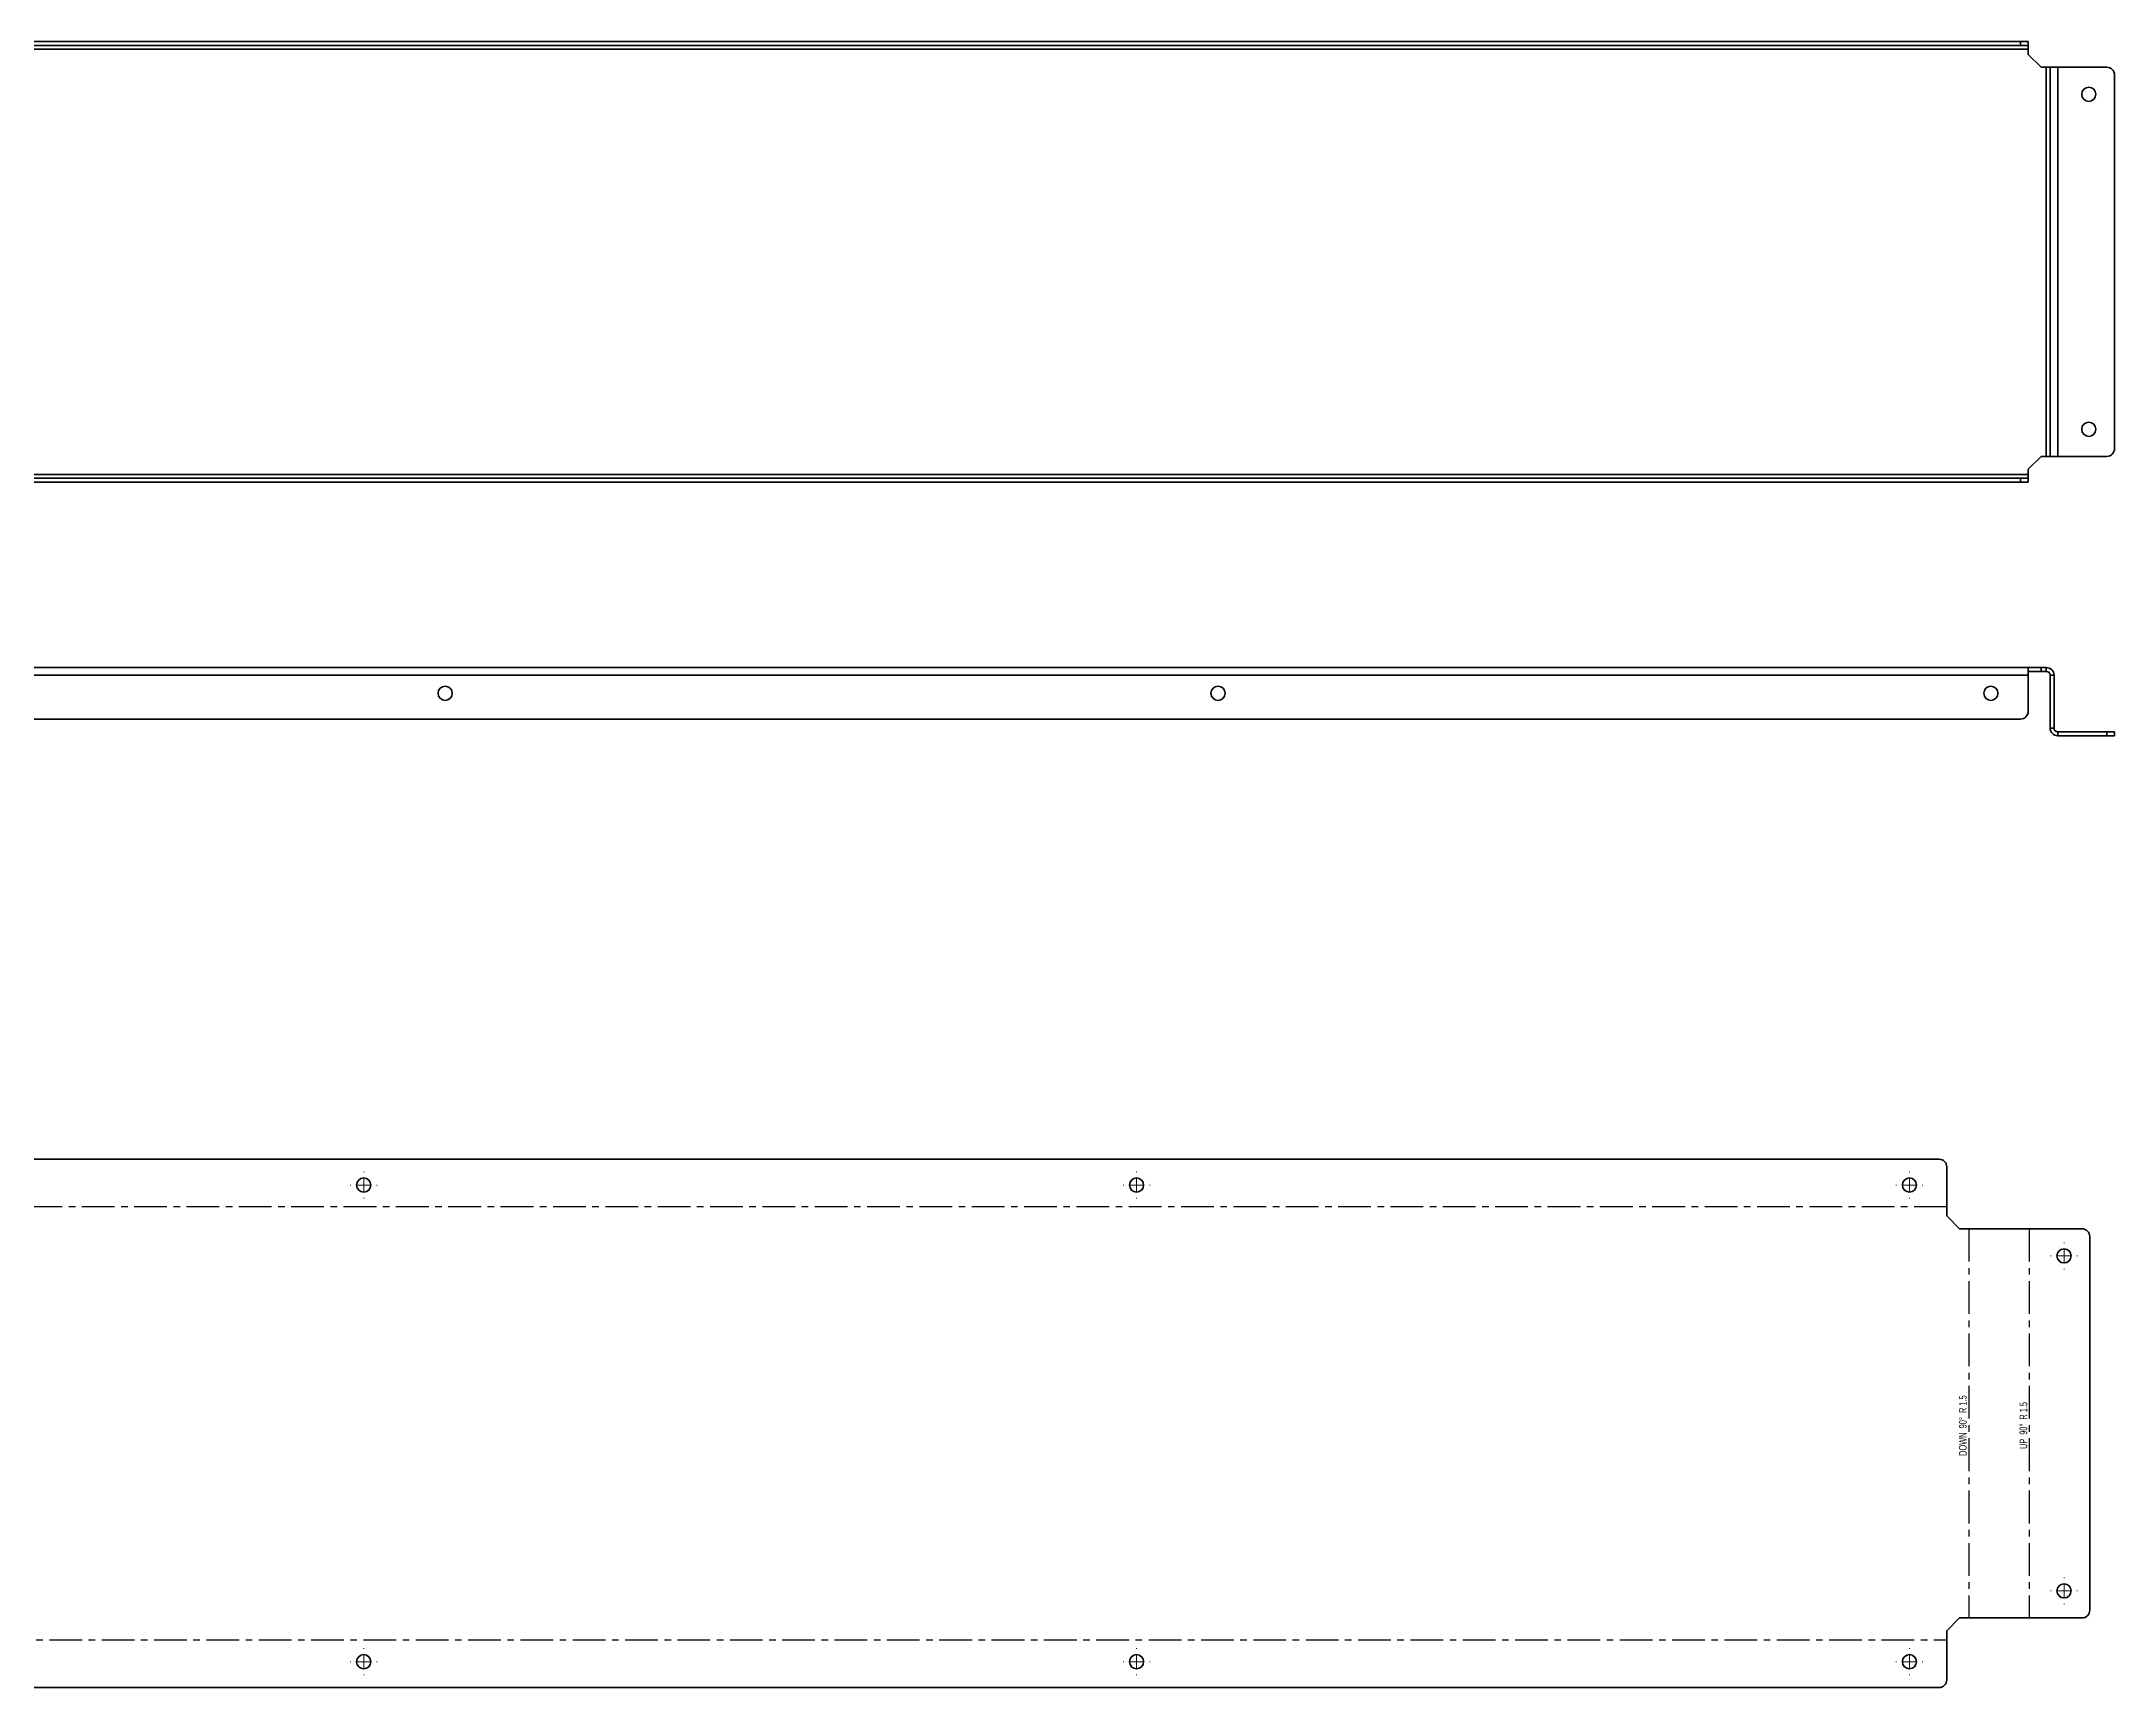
# Model space of a CAD drawing. Header units: millimetres. Extents: x -677 to 973, y -159 to 1296.
# Drawn here: x 168 to 973, y -159 to 480 of the extents above; entities that cross this region are included whole.
import ezdxf

# ---------------------------------------------------------------- set-up
doc = ezdxf.new("R2010")
doc.units = ezdxf.units.MM
doc.linetypes.add('CENTERX2', pattern=[20.32, 12.7, -2.54, 2.54, -2.54])
doc.styles.add('SLDTEXTSTYLE0', font='TXT', dxfattribs={"width": 0.5675})
doc.styles.add('SLDTEXTSTYLE1', font='TXT', dxfattribs={"width": 0.572187})

# ---------------------------------------------------------------- blocks, each defined once
blk = doc.blocks.new('SW_CENTERMARKSYMBOL_2')
at = {"color": 0, "linetype": 'Continuous', "lineweight": 18}
for p, q in [((-5, 0), (-5.25, 0)), ((0, 0), (-2.5, 0)), ((0, 5), (0, 5.25)), ((0, 0), (0, 2.5)), ((0, 0), (0, -2.5)), ((0, 0), (2.5, 0)), ((5, 0), (5.25, 0)), ((0, -5), (0, -5.25))]:
    blk.add_line(p, q, dxfattribs=at)
blk = doc.blocks.new('SW_CENTERMARKSYMBOL_3')
at = {"color": 0, "linetype": 'Continuous', "lineweight": 18}
for p, q in [((-5, 0), (-5.25, 0)), ((0, 0), (-2.5, 0)), ((0, 5), (0, 5.25)), ((0, 0), (0, 2.5)), ((0, 0), (0, -2.5)), ((0, 0), (2.5, 0)), ((5, 0), (5.25, 0)), ((0, -5), (0, -5.25))]:
    blk.add_line(p, q, dxfattribs=at)
blk = doc.blocks.new('SW_CENTERMARKSYMBOL_4')
at = {"color": 0, "linetype": 'Continuous', "lineweight": 18}
for p, q in [((-5, 0), (-5.25, 0)), ((0, 0), (-2.5, 0)), ((0, 5), (0, 5.25)), ((0, 0), (0, 2.5)), ((0, 0), (0, -2.5)), ((0, 0), (2.5, 0)), ((5, 0), (5.25, 0)), ((0, -5), (0, -5.25))]:
    blk.add_line(p, q, dxfattribs=at)
blk = doc.blocks.new('SW_CENTERMARKSYMBOL_8')
at = {"color": 0, "linetype": 'Continuous', "lineweight": 18}
for p, q in [((-5, 0), (-5.25, 0)), ((0, 0), (-2.5, 0)), ((0, 5), (0, 5.25)), ((0, 0), (0, 2.5)), ((0, 0), (0, -2.5)), ((0, 0), (2.5, 0)), ((5, 0), (5.25, 0)), ((0, -5), (0, -5.25))]:
    blk.add_line(p, q, dxfattribs=at)
blk = doc.blocks.new('SW_CENTERMARKSYMBOL_9')
at = {"color": 0, "linetype": 'Continuous', "lineweight": 18}
for p, q in [((-5, 0), (-5.25, 0)), ((0, 0), (-2.5, 0)), ((0, 5), (0, 5.25)), ((0, 0), (0, 2.5)), ((0, 0), (0, -2.5)), ((0, 0), (2.5, 0)), ((5, 0), (5.25, 0)), ((0, -5), (0, -5.25))]:
    blk.add_line(p, q, dxfattribs=at)
blk = doc.blocks.new('SW_CENTERMARKSYMBOL_10')
at = {"color": 0, "linetype": 'Continuous', "lineweight": 18}
for p, q in [((-5, 0), (-5.25, 0)), ((0, 0), (-2.5, 0)), ((0, 5), (0, 5.25)), ((0, 0), (0, 2.5)), ((0, 0), (0, -2.5)), ((0, 0), (2.5, 0)), ((5, 0), (5.25, 0)), ((0, -5), (0, -5.25))]:
    blk.add_line(p, q, dxfattribs=at)
blk = doc.blocks.new('SW_CENTERMARKSYMBOL_11')
at = {"color": 0, "linetype": 'Continuous', "lineweight": 18}
for p, q in [((-5, 0), (-5.25, 0)), ((0, 0), (-2.5, 0)), ((0, 5), (0, 5.25)), ((0, 0), (0, 2.5)), ((0, 0), (0, -2.5)), ((0, 0), (2.5, 0)), ((5, 0), (5.25, 0)), ((0, -5), (0, -5.25))]:
    blk.add_line(p, q, dxfattribs=at)
blk = doc.blocks.new('SW_CENTERMARKSYMBOL_12')
at = {"color": 0, "linetype": 'Continuous', "lineweight": 18}
for p, q in [((-5, 0), (-5.25, 0)), ((0, 0), (-2.5, 0)), ((0, 5), (0, 5.25)), ((0, 0), (0, 2.5)), ((0, 0), (0, -2.5)), ((0, 0), (2.5, 0)), ((5, 0), (5.25, 0)), ((0, -5), (0, -5.25))]:
    blk.add_line(p, q, dxfattribs=at)

msp = doc.modelspace()

# ---------------------------------------------------------------- linework, layer by layer
at = {"color": 7, "linetype": 'Continuous', "lineweight": 35}
for p, q in [((-589.51, 476.76), (939.49, 476.76)), ((-586.51, 479.76), (936.49, 479.76)), ((-586.51, 478.26), (936.49, 478.26)), ((936.49, 478.26), (936.49, 479.76)), ((936.49, 479.76), (939.49, 479.76)), ((939.49, 478.26), (936.49, 478.26)), ((939.49, 479.76), (939.49, 478.26)), ((939.49, 476.76), (939.49, 478.26)), ((939.49, 474.76), (939.49, 476.76)), ((944.49, 469.76), (939.49, 474.76)), ((946.49, 469.76), (944.49, 469.76)), ((946.49, 469.76), (946.49, 318.76)), ((947.99, 469.76), (946.49, 469.76)), ((947.99, 318.76), (947.99, 469.76)), ((947.99, 469.76), (950.99, 469.76)), ((950.99, 318.76), (950.99, 469.76)), ((969.99, 469.76), (950.99, 469.76)), ((972.99, 321.76), (972.99, 466.76)), ((939.49, 313.76), (944.49, 318.76)), ((944.49, 318.76), (946.49, 318.76)), ((946.49, 318.76), (947.99, 318.76)), ((950.99, 318.76), (947.99, 318.76)), ((950.99, 318.76), (969.99, 318.76)), ((939.49, 311.76), (-589.51, 311.76)), ((936.49, 310.26), (-586.51, 310.26)), ((936.49, 308.76), (-586.51, 308.76)), ((936.49, 308.76), (936.49, 310.26)), ((936.49, 310.26), (939.49, 310.26)), ((939.49, 308.76), (936.49, 308.76)), ((939.49, 311.76), (939.49, 313.76)), ((939.49, 310.26), (939.49, 311.76)), ((939.49, 310.26), (939.49, 308.76)), ((-589.51, 236.81), (939.49, 236.81)), ((-589.51, 233.81), (939.49, 233.81)), ((939.49, 236.81), (939.49, 233.81)), ((944.49, 236.81), (939.49, 236.81)), ((944.49, 235.31), (939.49, 235.31)), ((939.49, 219.81), (939.49, 233.81)), ((944.49, 235.31), (944.49, 236.81)), ((946.49, 236.81), (944.49, 236.81)), ((946.49, 235.31), (944.49, 235.31)), ((946.49, 235.31), (946.49, 236.81)), ((947.99, 233.81), (947.99, 213.31)), ((949.49, 233.81), (947.99, 233.81)), ((949.49, 213.31), (949.49, 233.81)), ((-586.51, 216.81), (936.49, 216.81)), ((949.49, 213.31), (947.99, 213.31)), ((950.99, 211.81), (950.99, 210.31)), ((969.99, 211.81), (950.99, 211.81)), ((969.99, 210.31), (950.99, 210.31)), ((969.99, 210.31), (969.99, 211.81)), ((969.99, 211.81), (972.99, 211.81)), ((972.99, 210.31), (969.99, 210.31)), ((972.99, 211.81), (972.99, 210.31)), ((904.87, 45.99), (-618.13, 45.99)), ((907.87, 42.99), (907.87, 23.99)), ((907.87, 23.99), (912.87, 18.99)), ((912.87, 18.99), (960.38, 18.99)), ((963.38, 15.99), (963.38, -129.01)), ((912.87, -132.01), (907.87, -137.01)), ((960.38, -132.01), (912.87, -132.01)), ((907.87, -137.01), (907.87, -156.01)), ((-618.13, -159.01), (904.87, -159.01))]:
    msp.add_line(p, q, dxfattribs=at)
at = {"color": 7, "linetype": 'CENTERX2'}
for p, q in [((907.87, 27.49), (-621.13, 27.49)), ((916.38, 18.99), (916.38, -132.01)), ((939.88, 18.99), (939.88, -132.01)), ((-621.13, -140.51), (907.87, -140.51))]:
    msp.add_line(p, q, dxfattribs=at)
at = {"color": 7, "linetype": 'Continuous', "lineweight": 35}
for centre in [(962.99, 459.26), (962.99, 329.26), (324.99, 226.81), (624.99, 226.81), (924.99, 226.81), (293.37, 35.99), (593.37, 35.99), (893.37, 35.99), (953.38, 8.49), (953.38, -121.51), (293.37, -149.01), (593.37, -149.01), (893.37, -149.01)]:
    msp.add_circle(centre, 2.75, dxfattribs=at)
for centre, radius, start, end in [((969.99, 466.76), 3, 0, 90), ((969.99, 321.76), 3, 270, 0), ((946.49, 233.81), 3, 0, 90), ((946.49, 233.81), 1.5, 0, 90), ((936.49, 219.81), 3, 270, 0), ((950.99, 213.31), 3, 180, 270), ((950.99, 213.31), 1.5, 180, 270), ((904.87, 42.99), 3, 0, 90), ((960.38, 15.99), 3, 0, 90), ((960.38, -129.01), 3, 270, 0), ((904.87, -156.01), 3, 270, 0)]:
    msp.add_arc(centre, radius, start, end, dxfattribs=at)

# ---------------------------------------------------------------- block references
at = {"color": 7, "linetype": 'Continuous', "lineweight": 18}
for name, p in [('SW_CENTERMARKSYMBOL_4', (293.37, 35.99)), ('SW_CENTERMARKSYMBOL_3', (593.37, 35.99)), ('SW_CENTERMARKSYMBOL_2', (893.37, 35.99)), ('SW_CENTERMARKSYMBOL_9', (953.38, 8.49)), ('SW_CENTERMARKSYMBOL_8', (953.38, -121.51)), ('SW_CENTERMARKSYMBOL_12', (293.37, -149.01)), ('SW_CENTERMARKSYMBOL_11', (593.37, -149.01)), ('SW_CENTERMARKSYMBOL_10', (893.37, -149.01))]:
    msp.add_blockref(name, p, dxfattribs=at)

# ---------------------------------------------------------------- texts
at = {"color": 7, "linetype": 'Continuous', "lineweight": 0, "char_height": 3, "attachment_point": 2, "rotation": 90}
for s, insert, style in [('DOWN  90°  R 1.5', (912.6, -57.39), 'SLDTEXTSTYLE1'), ('UP  90°  R 1.5', (936.1, -57.34), 'SLDTEXTSTYLE0')]:
    msp.add_mtext(s, dxfattribs=dict(at, insert=insert, style=style))

doc.saveas('drawing.dxf')
